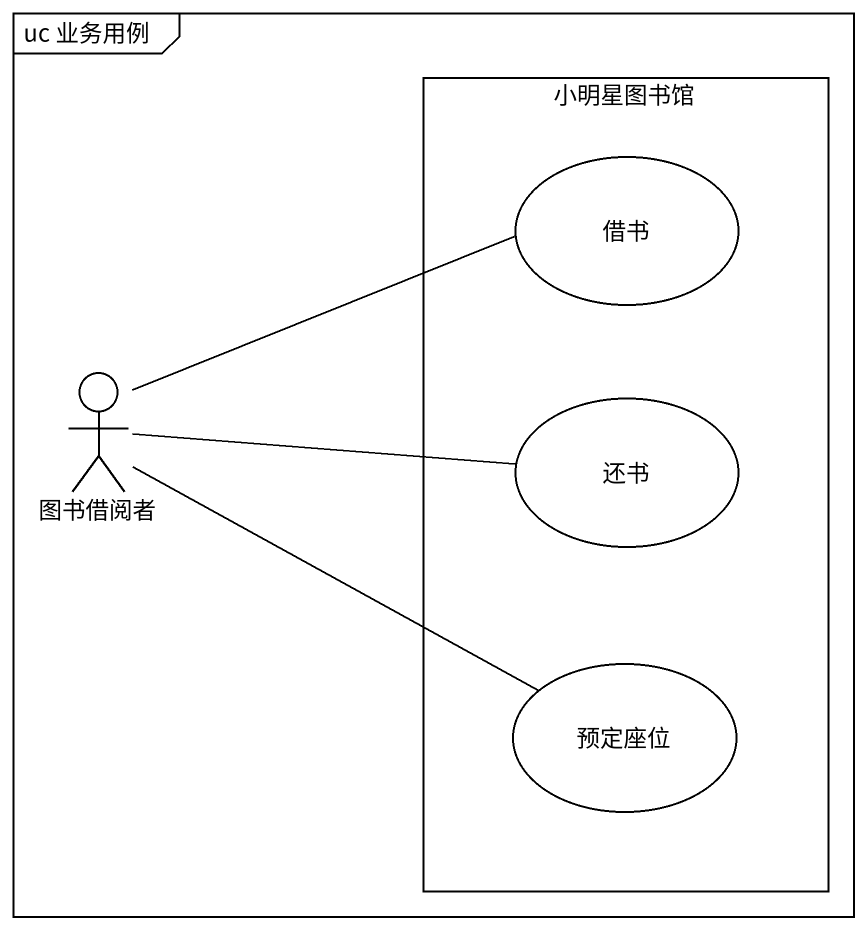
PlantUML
@startuml
mainframe uc 业务用例
rectangle 小明星图书馆 {
  usecase 借书
  usecase 还书
  usecase 预定座位
}
actor 图书借阅者
图书借阅者 -right- 借书
图书借阅者 -right- 还书
图书借阅者 -right- 预定座位
@enduml
